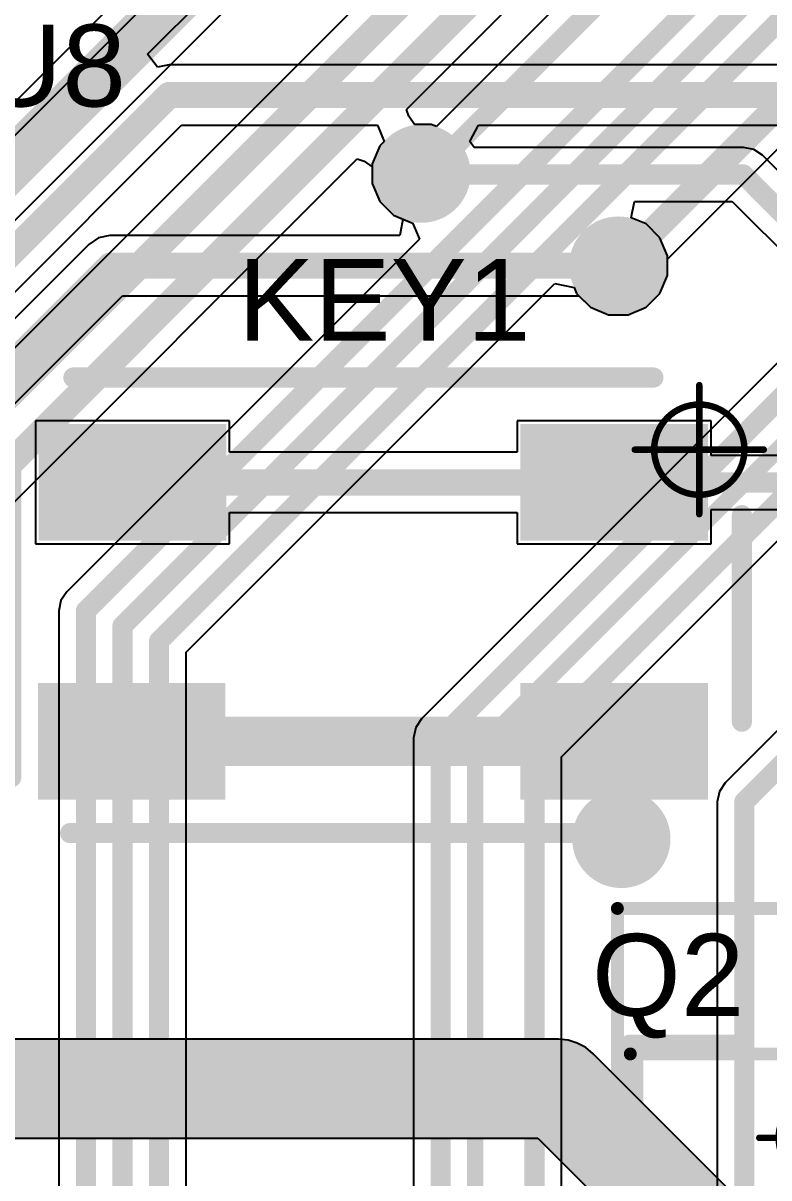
# Model space of a CAD drawing. Header units: inches. Extents: x -0.16 to 1.47, y -0.24 to 2.31.
# Drawn here: x 0.0794 to 0.307, y 1.4136 to 1.7659 of the extents above; entities that cross this region are included whole.
import ezdxf

# ---------------------------------------------------------------- set-up
doc = ezdxf.new("R2010")
doc.units = ezdxf.units.IN
doc.header["$MEASUREMENT"] = 0
for name, color, linetype in [('Bottom Layer', 5, 'Continuous'), ('Bottom Solder', 6, 'Continuous'), ('GND', 76, 'Continuous'), ('Mechanical 13', 56, 'Continuous'), ('Mechanical 15', 56, 'Continuous'), ('POWER', 16, 'Continuous'), ('Top Layer', 1, 'Continuous'), ('Top Overlay', 2, 'Continuous'), ('Top Paste', 8, 'Continuous'), ('Top Solder', 216, 'Continuous'), ('Via Holes', 16, 'Continuous')]:
    doc.layers.add(name, color=color, linetype=linetype)
doc.styles.add('Arial', font='', dxfattribs={"height": 0.2})
doc.styles.get('Arial').set_extended_font_data('Arial')

# ---------------------------------------------------------------- blocks, each defined once
blk = doc.blocks.new('SOT23_3L_14')
at = {"layer": 'Top Layer'}
for points in [[(0.00886, 0.02461), (-0.00886, 0.02461), (-0.00886, 0.06398), (0.00886, 0.06398)], [(-0.02854, -0.06469), (-0.04626, -0.06469), (-0.04626, -0.02531), (-0.02854, -0.02531)], [(0.04626, -0.06469), (0.02854, -0.06469), (0.02854, -0.02531), (0.04626, -0.02531)]]:
    blk.add_hatch(color=1, dxfattribs=at).paths.add_polyline_path(points)
at = {"layer": 'Top Paste'}
for points in [[(0.00886, 0.02461), (-0.00886, 0.02461), (-0.00886, 0.06398), (0.00886, 0.06398)], [(-0.02854, -0.06469), (-0.04626, -0.06469), (-0.04626, -0.02531), (-0.02854, -0.02531)], [(0.04626, -0.06469), (0.02854, -0.06469), (0.02854, -0.02531), (0.04626, -0.02531)]]:
    blk.add_hatch(color=8, dxfattribs=at).paths.add_polyline_path(points)
at = {"layer": 'Top Solder'}
for points in [[(0.01286, 0.02061), (-0.01286, 0.02061), (-0.01286, 0.06798), (0.01286, 0.06798)], [(-0.02454, -0.06869), (-0.05026, -0.06869), (-0.05026, -0.02131), (-0.02454, -0.02131)], [(0.05026, -0.06869), (0.02454, -0.06869), (0.02454, -0.02131), (0.05026, -0.02131)]]:
    blk.add_hatch(color=216, dxfattribs=at).paths.add_polyline_path(points)
at = {"layer": 'Mechanical 13'}
for points in [[(-0.05906, -0.02559, 0.00394, 0.00394, 0), (-0.05906, 0.02559, 0.00394, 0.00394, 0)], [(-0.05906, 0.02559, 0.00394, 0.00394, 0), (0.05906, 0.02559, 0.00394, 0.00394, 0)], [(0.05906, -0.02559, 0.00394, 0.00394, 0), (0.05906, 0.02559, 0.00394, 0.00394, 0)], [(-0.05906, -0.02559, 0.00394, 0.00394, 0), (0.05906, -0.02559, 0.00394, 0.00394, 0)]]:
    blk.add_lwpolyline(points, format="xyseb", dxfattribs=at)
for points in [[(-0.06004, 0.02559, 0.00197, 0.00197, 1), (-0.05807, 0.02559, 0.00197, 0.00197, 1)], [(-0.06004, 0.02559, 0.00197, 0.00197, 1), (-0.05807, 0.02559, 0.00197, 0.00197, 1)], [(0.05807, 0.02559, 0.00197, 0.00197, 1), (0.06004, 0.02559, 0.00197, 0.00197, 1)], [(0.05807, 0.02559, 0.00197, 0.00197, 1), (0.06004, 0.02559, 0.00197, 0.00197, 1)], [(-0.06004, -0.02559, 0.00197, 0.00197, 1), (-0.05807, -0.02559, 0.00197, 0.00197, 1)], [(-0.06004, -0.02559, 0.00197, 0.00197, 1), (-0.05807, -0.02559, 0.00197, 0.00197, 1)], [(0.05807, -0.02559, 0.00197, 0.00197, 1), (0.06004, -0.02559, 0.00197, 0.00197, 1)], [(0.05807, -0.02559, 0.00197, 0.00197, 1), (0.06004, -0.02559, 0.00197, 0.00197, 1)]]:
    blk.add_lwpolyline(points, format="xyseb", close=True, dxfattribs=at)
at = {"layer": 'Mechanical 15'}
for points in [[(-0.06299, -0.07, 0.00394, 0.00394, 0), (-0.06299, 0.07, 0.00394, 0.00394, 0)], [(-0.06299, 0.07, 0.00394, 0.00394, 0), (0.06299, 0.07, 0.00394, 0.00394, 0)], [(0.06299, -0.07, 0.00394, 0.00394, 0), (0.06299, 0.07, 0.00394, 0.00394, 0)], [(0, -0.01969, 0.00197, 0.00197, 0), (0, 0.01969, 0.00197, 0.00197, 0)], [(-0.01969, 0, 0.00197, 0.00197, 0), (0.01969, 0, 0.00197, 0.00197, 0)], [(-0.06299, -0.07, 0.00394, 0.00394, 0), (0.06299, -0.07, 0.00394, 0.00394, 0)]]:
    blk.add_lwpolyline(points, format="xyseb", dxfattribs=at)
for points in [[(-0.06398, 0.07, 0.00197, 0.00197, 1), (-0.06201, 0.07, 0.00197, 0.00197, 1)], [(-0.06398, 0.07, 0.00197, 0.00197, 1), (-0.06201, 0.07, 0.00197, 0.00197, 1)], [(0.06201, 0.07, 0.00197, 0.00197, 1), (0.06398, 0.07, 0.00197, 0.00197, 1)], [(0.06201, 0.07, 0.00197, 0.00197, 1), (0.06398, 0.07, 0.00197, 0.00197, 1)], [(-0.00049, 0.01969, 0.000984, 0.000984, 1), (0.00049, 0.01969, 0.000984, 0.000984, 1)], [(0.01378, 0, 0.00197, 0.00197, 1), (-0.01378, 0, 0.00197, 0.00197, 1)], [(-0.02018, 0, 0.000984, 0.000984, 1), (-0.01919, 0, 0.000984, 0.000984, 1)], [(-0.01427, 0, 0.000984, 0.000984, 1), (-0.01329, 0, 0.000984, 0.000984, 1)], [(0.01329, 0, 0.000984, 0.000984, 1), (0.01427, 0, 0.000984, 0.000984, 1)], [(0.01919, 0, 0.000984, 0.000984, 1), (0.02018, 0, 0.000984, 0.000984, 1)], [(-0.00049, -0.01969, 0.000984, 0.000984, 1), (0.00049, -0.01969, 0.000984, 0.000984, 1)], [(-0.06398, -0.07, 0.00197, 0.00197, 1), (-0.06201, -0.07, 0.00197, 0.00197, 1)], [(-0.06398, -0.07, 0.00197, 0.00197, 1), (-0.06201, -0.07, 0.00197, 0.00197, 1)], [(0.06201, -0.07, 0.00197, 0.00197, 1), (0.06398, -0.07, 0.00197, 0.00197, 1)], [(0.06201, -0.07, 0.00197, 0.00197, 1), (0.06398, -0.07, 0.00197, 0.00197, 1)]]:
    blk.add_lwpolyline(points, format="xyseb", close=True, dxfattribs=at)
at = {"layer": 'Top Overlay'}
for points in [[(-0.05906, 0.02756, 0.00787, 0.00787, 0), (-0.02756, 0.02756, 0.00787, 0.00787, 0)], [(-0.05906, -0.01181, 0.00787, 0.00787, 0), (-0.05906, 0.02756, 0.00787, 0.00787, 0)], [(0.02756, 0.02756, 0.00787, 0.00787, 0), (0.05906, 0.02756, 0.00787, 0.00787, 0)], [(0.05906, -0.01181, 0.00787, 0.00787, 0), (0.05906, 0.02756, 0.00787, 0.00787, 0)]]:
    blk.add_lwpolyline(points, format="xyseb", dxfattribs=at)
for points in [[(-0.06102, 0.02756, 0.00394, 0.00394, 1), (-0.05709, 0.02756, 0.00394, 0.00394, 1)], [(-0.06102, 0.02756, 0.00394, 0.00394, 1), (-0.05709, 0.02756, 0.00394, 0.00394, 1)], [(-0.02953, 0.02756, 0.00394, 0.00394, 1), (-0.02559, 0.02756, 0.00394, 0.00394, 1)], [(0.02559, 0.02756, 0.00394, 0.00394, 1), (0.02953, 0.02756, 0.00394, 0.00394, 1)], [(0.05709, 0.02756, 0.00394, 0.00394, 1), (0.06102, 0.02756, 0.00394, 0.00394, 1)], [(0.05709, 0.02756, 0.00394, 0.00394, 1), (0.06102, 0.02756, 0.00394, 0.00394, 1)], [(-0.06102, -0.01181, 0.00394, 0.00394, 1), (-0.05709, -0.01181, 0.00394, 0.00394, 1)], [(0.05709, -0.01181, 0.00394, 0.00394, 1), (0.06102, -0.01181, 0.00394, 0.00394, 1)], [(-0.05807, -0.06, 0.00984, 0.00984, 1), (-0.06791, -0.06, 0.00984, 0.00984, 1)], [(-0.07037, -0.06, 0.00492, 0.00492, 1), (-0.06545, -0.06, 0.00492, 0.00492, 1)], [(-0.06053, -0.06, 0.00492, 0.00492, 1), (-0.05561, -0.06, 0.00492, 0.00492, 1)]]:
    blk.add_lwpolyline(points, format="xyseb", close=True, dxfattribs=at)
blk = doc.blocks.new('TSW_SMD_6_6_5_32')
at = {"layer": 'Top Layer'}
for points in [[(0.00139, 0.10278), (0.05061, 0.10278), (0.05061, 0.07522), (0.00139, 0.07522)], [(0.14862, 0.10278), (0.19783, 0.10278), (0.19783, 0.07522), (0.14862, 0.07522)], [(0.00139, 0.02378), (0.05061, 0.02378), (0.05061, -0.00378), (0.00139, -0.00378)], [(0.14839, 0.02378), (0.19761, 0.02378), (0.19761, -0.00378), (0.14839, -0.00378)]]:
    blk.add_hatch(color=1, dxfattribs=at).paths.add_polyline_path(points)
at = {"layer": 'Top Paste'}
for points in [[(0.00139, 0.10278), (0.05061, 0.10278), (0.05061, 0.07522), (0.00139, 0.07522)], [(0.14862, 0.10278), (0.19783, 0.10278), (0.19783, 0.07522), (0.14862, 0.07522)], [(0.00139, 0.02378), (0.05061, 0.02378), (0.05061, -0.00378), (0.00139, -0.00378)], [(0.14839, 0.02378), (0.19761, 0.02378), (0.19761, -0.00378), (0.14839, -0.00378)]]:
    blk.add_hatch(color=8, dxfattribs=at).paths.add_polyline_path(points)
at = {"layer": 'Top Solder'}
for points in [[(-0.00261, 0.10678), (0.05461, 0.10678), (0.05461, 0.07122), (-0.00261, 0.07122)], [(0.14462, 0.10678), (0.20183, 0.10678), (0.20183, 0.07122), (0.14462, 0.07122)], [(-0.00261, 0.02778), (0.05461, 0.02778), (0.05461, -0.00778), (-0.00261, -0.00778)], [(0.14439, 0.02778), (0.20161, 0.02778), (0.20161, -0.00778), (0.14439, -0.00778)]]:
    blk.add_hatch(color=216, dxfattribs=at).paths.add_polyline_path(points)
at = {"layer": 'Mechanical 15'}
for points in [[(0, 0.01969, 0.00197, 0.00197, 0), (0, -0.01969, 0.00197, 0.00197, 0)], [(0.01969, 0, 0.00197, 0.00197, 0), (-0.01969, 0, 0.00197, 0.00197, 0)]]:
    blk.add_lwpolyline(points, format="xyseb", dxfattribs=at)
for points in [[(-0.00049, 0.01969, 0.000984, 0.000984, 1), (0.00049, 0.01969, 0.000984, 0.000984, 1)], [(0.01378, 0, 0.00197, 0.00197, 1), (-0.01378, 0, 0.00197, 0.00197, 1)], [(-0.02018, 0, 0.000984, 0.000984, 1), (-0.01919, 0, 0.000984, 0.000984, 1)], [(-0.01427, 0, 0.000984, 0.000984, 1), (-0.01329, 0, 0.000984, 0.000984, 1)], [(0.01329, 0, 0.000984, 0.000984, 1), (0.01427, 0, 0.000984, 0.000984, 1)], [(0.01919, 0, 0.000984, 0.000984, 1), (0.02018, 0, 0.000984, 0.000984, 1)], [(-0.00049, -0.01969, 0.000984, 0.000984, 1), (0.00049, -0.01969, 0.000984, 0.000984, 1)]]:
    blk.add_lwpolyline(points, format="xyseb", close=True, dxfattribs=at)
at = {"layer": 'Top Overlay'}
for points in [[(0.192, 0.117, 0.00616, 0.00616, 0), (0.012, 0.117, 0.00616, 0.00616, 0)], [(0.21, 0.1, 0.00616, 0.00616, 0), (0.21, 0, 0.00616, 0.00616, 0)], [(-0.013, 0.083, 0.00616, 0.00616, 0), (-0.013, 0.02, 0.00616, 0.00616, 0)], [(0.025, -0.022, 0.00616, 0.00616, 0), (0.014, -0.022, 0.00616, 0.00616, 0)], [(0.191, -0.022, 0.00616, 0.00616, 0), (0.025, -0.022, 0.00616, 0.00616, 0)]]:
    blk.add_lwpolyline(points, format="xyseb", dxfattribs=at)
for points in [[(0.01046, 0.117, 0.00308, 0.00308, 1), (0.01354, 0.117, 0.00308, 0.00308, 1)], [(0.19046, 0.117, 0.00308, 0.00308, 1), (0.19354, 0.117, 0.00308, 0.00308, 1)], [(0.20846, 0.1, 0.00308, 0.00308, 1), (0.21154, 0.1, 0.00308, 0.00308, 1)], [(-0.01454, 0.083, 0.00308, 0.00308, 1), (-0.01146, 0.083, 0.00308, 0.00308, 1)], [(-0.01454, 0.02, 0.00308, 0.00308, 1), (-0.01146, 0.02, 0.00308, 0.00308, 1)], [(0.20846, 0, 0.00308, 0.00308, 1), (0.21154, 0, 0.00308, 0.00308, 1)], [(0.01246, -0.022, 0.00308, 0.00308, 1), (0.01554, -0.022, 0.00308, 0.00308, 1)], [(0.02346, -0.022, 0.00308, 0.00308, 1), (0.02654, -0.022, 0.00308, 0.00308, 1)], [(0.02346, -0.022, 0.00308, 0.00308, 1), (0.02654, -0.022, 0.00308, 0.00308, 1)], [(0.18946, -0.022, 0.00308, 0.00308, 1), (0.19254, -0.022, 0.00308, 0.00308, 1)]]:
    blk.add_lwpolyline(points, format="xyseb", close=True, dxfattribs=at)

msp = doc.modelspace()

# ---------------------------------------------------------------- hatches: boundary and pattern name
at = {"layer": 'Bottom Layer'}
h = msp.add_hatch(color=5, dxfattribs=at)
edge = h.paths.add_edge_path()
edge.add_arc((0.201, 1.72), 0.01, 0, 360)
h = msp.add_hatch(color=5, dxfattribs=at)
edge = h.paths.add_edge_path()
edge.add_arc((0.26107, 1.69193), 0.01, 0, 360)
h = msp.add_hatch(color=5, dxfattribs=at)
edge = h.paths.add_edge_path()
edge.add_arc((0.262, 1.517), 0.01, 0, 360)
at = {"layer": 'Bottom Solder'}
h = msp.add_hatch(color=6, dxfattribs=at)
edge = h.paths.add_edge_path()
edge.add_arc((0.201, 1.72), 0.014, 0, 360)
h = msp.add_hatch(color=6, dxfattribs=at)
edge = h.paths.add_edge_path()
edge.add_arc((0.26107, 1.69193), 0.014, 0, 360)
h = msp.add_hatch(color=6, dxfattribs=at)
edge = h.paths.add_edge_path()
edge.add_arc((0.262, 1.517), 0.014, 0, 360)
at = {"layer": 'GND'}
h = msp.add_hatch(color=76, dxfattribs=at)
edge = h.paths.add_edge_path()
edge.add_arc((0.201, 1.72), 0.015, 0, 360)
h = msp.add_hatch(color=76, dxfattribs=at)
edge = h.paths.add_edge_path()
edge.add_arc((0.26107, 1.69193), 0.015, 0, 360)
at = {"layer": 'POWER'}
h = msp.add_hatch(color=16, dxfattribs=at)
edge = h.paths.add_edge_path()
edge.add_arc((0.201, 1.72), 0.015, 0, 360)
h = msp.add_hatch(color=16, dxfattribs=at)
edge = h.paths.add_edge_path()
edge.add_arc((0.26107, 1.69193), 0.015, 0, 360)
h = msp.add_hatch(color=16, dxfattribs=at)
edge = h.paths.add_edge_path()
edge.add_arc((0.262, 1.517), 0.015, 0, 360)
at = {"layer": 'Top Layer'}
h = msp.add_hatch(color=1, dxfattribs=at)
edge = h.paths.add_edge_path()
edge.add_arc((0.201, 1.72), 0.01, 0, 360)
h = msp.add_hatch(color=1, dxfattribs=at)
edge = h.paths.add_edge_path()
edge.add_arc((0.26107, 1.69193), 0.01, 0, 360)
h = msp.add_hatch(color=1, dxfattribs=at)
edge = h.paths.add_edge_path()
edge.add_arc((0.262, 1.517), 0.01, 0, 360)
at = {"layer": 'Top Solder'}
h = msp.add_hatch(color=216, dxfattribs=at)
edge = h.paths.add_edge_path()
edge.add_arc((0.201, 1.72), 0.014, 0, 360)
h = msp.add_hatch(color=216, dxfattribs=at)
edge = h.paths.add_edge_path()
edge.add_arc((0.26107, 1.69193), 0.014, 0, 360)
h = msp.add_hatch(color=216, dxfattribs=at)
edge = h.paths.add_edge_path()
edge.add_arc((0.262, 1.517), 0.014, 0, 360)
at = {"layer": 'Via Holes'}
h = msp.add_hatch(color=7, dxfattribs=at)
edge = h.paths.add_edge_path()
edge.add_arc((0.201, 1.72), 0.005, 0, 360)
h = msp.add_hatch(color=7, dxfattribs=at)
edge = h.paths.add_edge_path()
edge.add_arc((0.26107, 1.69193), 0.005, 0, 360)
h = msp.add_hatch(color=7, dxfattribs=at)
edge = h.paths.add_edge_path()
edge.add_arc((0.262, 1.517), 0.005, 0, 360)

# ---------------------------------------------------------------- linework, layer by layer
at = {"layer": 'Bottom Layer'}
for p, q in [((0.40071, 2.05549), (-0.0957, 1.55908)), ((-0.08003, 1.54879), (0.411, 2.03982)), ((0.417, 2.00698), (-0.07541, 1.51456)), ((0.19647, 1.73962), (0.43767, 1.98082)), ((0.42196, 1.95075), (0.20556, 1.73435)), ((0.27607, 1.69395), (0.41894, 1.83682)), ((0.19717, 1.73751), (0.19647, 1.73962)), ((0.19892, 1.735), (0.19717, 1.73751)), ((0.20398, 1.735), (0.19892, 1.735)), ((0.20556, 1.73435), (0.20398, 1.735)), ((-0.05403, 1.48912), (0.18138, 1.72453)), ((0.18138, 1.72453), (0.18349, 1.72383)), ((0.18349, 1.72383), (0.186, 1.72208)), ((0.186, 1.72208), (0.186, 1.71702)), ((0.186, 1.71702), (0.18828, 1.7115)), ((0.18828, 1.7115), (0.1925, 1.70728)), ((0.35991, 1.71253), (0.20102, 1.55363)), ((0.1925, 1.70728), (0.19802, 1.705)), ((0.19802, 1.705), (0.19828, 1.705)), ((0.19828, 1.705), (0.20035, 1.7)), ((0.20035, 1.7), (0.09277, 1.59242)), ((0.27607, 1.68895), (0.27607, 1.69395)), ((0.27378, 1.68344), (0.27607, 1.68895)), ((0.12916, 1.57394), (0.24168, 1.68647)), ((0.24168, 1.68647), (0.24758, 1.68529)), ((0.24758, 1.68529), (0.24835, 1.68344)), ((0.24835, 1.68344), (0.25257, 1.67922)), ((0.26956, 1.67922), (0.27378, 1.68344)), ((0.25257, 1.67922), (0.25808, 1.67693)), ((0.26405, 1.67693), (0.26956, 1.67922)), ((0.25808, 1.67693), (0.26405, 1.67693)), ((0.24374, 1.54209), (0.32419, 1.62254)), ((0.09099, 1.58975), (0.09036, 1.5866)), ((0.09277, 1.59242), (0.09099, 1.58975)), ((0.09036, 1.5866), (0.09036, 1.5866)), ((0.09036, 1.5866), (0.09036, 1.32649)), ((0.34157, 1.582), (0.2937, 1.53414)), ((0.12916, 1.35076), (0.12916, 1.57394)), ((0.19924, 1.55096), (0.19861, 1.54781)), ((0.20102, 1.55363), (0.19924, 1.55096)), ((0.19861, 1.54781), (0.19861, 1.54781)), ((0.19861, 1.54781), (0.19861, 1.37601)), ((0.24374, 1.19551), (0.24374, 1.54209)), ((0.2937, 1.53414), (0.29192, 1.53147)), ((0.29192, 1.53147), (0.29129, 1.52831)), ((0.29129, 1.52831), (0.29129, 1.52831)), ((0.29129, 1.52831), (0.29129, 1.18829))]:
    msp.add_line(p, q, dxfattribs=at)
for points in [[(-0.08921, 1.55259, 0.008, 0.008, 0), (0.40719, 2.049, 0.008, 0.008, 0)], [(-0.07621, 1.50079, 0.008, 0.008, 0), (0.432, 2.009, 0.008, 0.008, 0)], [(-0.06321, 1.49292, 0.008, 0.008, 0), (0.43387, 1.99, 0.008, 0.008, 0)], [(0.20287, 1.72, 0.00616, 0.00616, 0), (0.42779, 1.94492, 0.00616, 0.00616, 0)], [(0.0986, 1.5866, 0.00616, 0.00616, 0), (0.42078, 1.90878, 0.00616, 0.00616, 0)], [(0.10976, 1.58198, 0.00616, 0.00616, 0), (0.42072, 1.89294, 0.00616, 0.00616, 0)], [(0.12092, 1.57735, 0.00616, 0.00616, 0), (0.41958, 1.87601, 0.00616, 0.00616, 0)], [(0.26107, 1.69193, 0.008, 0.008, 0), (0.41514, 1.846, 0.008, 0.008, 0)], [(0.201, 1.72, 0.00616, 0.00616, 0), (0.20287, 1.72, 0.00616, 0.00616, 0)], [(0.20685, 1.54781, 0.00616, 0.00616, 0), (0.36574, 1.7067, 0.00616, 0.00616, 0)], [(0.21743, 1.54343, 0.005, 0.005, 0), (0.352, 1.678, 0.005, 0.005, 0)], [(0.23551, 1.54551, 0.00616, 0.00616, 0), (0.32078, 1.63078, 0.00616, 0.00616, 0)], [(0.29953, 1.52831, 0.00616, 0.00616, 0), (0.363, 1.59178, 0.00616, 0.00616, 0)], [(0.0986, 1.29221, 0.00616, 0.00616, 0), (0.0986, 1.5866, 0.00616, 0.00616, 0)], [(0.10976, 1.34272, 0.00616, 0.00616, 0), (0.10976, 1.58198, 0.00616, 0.00616, 0)], [(0.12092, 1.34735, 0.00616, 0.00616, 0), (0.12092, 1.57735, 0.00616, 0.00616, 0)], [(0.20685, 1.3726, 0.00616, 0.00616, 0), (0.20685, 1.54781, 0.00616, 0.00616, 0)], [(0.23551, 1.19551, 0.00616, 0.00616, 0), (0.23551, 1.54551, 0.00616, 0.00616, 0)], [(0.21743, 1.27178, 0.005, 0.005, 0), (0.21743, 1.54343, 0.005, 0.005, 0)], [(0.29953, 1.18488, 0.00616, 0.00616, 0), (0.29953, 1.52831, 0.00616, 0.00616, 0)]]:
    msp.add_lwpolyline(points, format="xyseb", dxfattribs=at)
for points in [[(0.19946, 1.72, 0.00308, 0.00308, 1), (0.20254, 1.72, 0.00308, 0.00308, 1)], [(0.20133, 1.72, 0.00308, 0.00308, 1), (0.20441, 1.72, 0.00308, 0.00308, 1)], [(0.20133, 1.72, 0.00308, 0.00308, 1), (0.20441, 1.72, 0.00308, 0.00308, 1)], [(0.25907, 1.69193, 0.004, 0.004, 1), (0.26307, 1.69193, 0.004, 0.004, 1)], [(0.09706, 1.5866, 0.00308, 0.00308, 1), (0.10014, 1.5866, 0.00308, 0.00308, 1)], [(0.09706, 1.5866, 0.00308, 0.00308, 1), (0.10014, 1.5866, 0.00308, 0.00308, 1)], [(0.10822, 1.58198, 0.00308, 0.00308, 1), (0.1113, 1.58198, 0.00308, 0.00308, 1)], [(0.10822, 1.58198, 0.00308, 0.00308, 1), (0.1113, 1.58198, 0.00308, 0.00308, 1)], [(0.11938, 1.57735, 0.00308, 0.00308, 1), (0.12246, 1.57735, 0.00308, 0.00308, 1)], [(0.11938, 1.57735, 0.00308, 0.00308, 1), (0.12246, 1.57735, 0.00308, 0.00308, 1)], [(0.20531, 1.54781, 0.00308, 0.00308, 1), (0.20839, 1.54781, 0.00308, 0.00308, 1)], [(0.20531, 1.54781, 0.00308, 0.00308, 1), (0.20839, 1.54781, 0.00308, 0.00308, 1)], [(0.23397, 1.54551, 0.00308, 0.00308, 1), (0.23705, 1.54551, 0.00308, 0.00308, 1)], [(0.23397, 1.54551, 0.00308, 0.00308, 1), (0.23705, 1.54551, 0.00308, 0.00308, 1)], [(0.21618, 1.54343, 0.0025, 0.0025, 1), (0.21868, 1.54343, 0.0025, 0.0025, 1)], [(0.21618, 1.54343, 0.0025, 0.0025, 1), (0.21868, 1.54343, 0.0025, 0.0025, 1)], [(0.29799, 1.52831, 0.00308, 0.00308, 1), (0.30107, 1.52831, 0.00308, 0.00308, 1)], [(0.29799, 1.52831, 0.00308, 0.00308, 1), (0.30107, 1.52831, 0.00308, 0.00308, 1)]]:
    msp.add_lwpolyline(points, format="xyseb", close=True, dxfattribs=at)
at = {"layer": 'POWER'}
for p, q in [((0.24279, 1.45585), (-0.11721, 1.45585)), ((0.24573, 1.45556), (0.24279, 1.45585)), ((0.24856, 1.4547), (0.24573, 1.45556)), ((0.25116, 1.45331), (0.24856, 1.4547)), ((0.25345, 1.45144), (0.25116, 1.45331)), ((0.35945, 1.34544), (0.25345, 1.45144)), ((-0.11721, 1.42571), (0.23655, 1.42571)), ((0.23655, 1.42571), (0.33372, 1.32854))]:
    msp.add_line(p, q, dxfattribs=at)
for points in [[(-0.13321, 1.44078, 0.03, 0.03, 0), (0.24279, 1.44078, 0.03, 0.03, 0)], [(0.24279, 1.44078, 0.03, 0.03, 0), (0.34879, 1.33478, 0.03, 0.03, 0)]]:
    msp.add_lwpolyline(points, format="xyseb", dxfattribs=at)
msp.add_lwpolyline([(0.23529, 1.44078, 0.015, 0.015, 1), (0.25029, 1.44078, 0.015, 0.015, 1)], format="xyseb", close=True, dxfattribs=at)
msp.add_lwpolyline([(0.23529, 1.44078, 0.015, 0.015, 1), (0.25029, 1.44078, 0.015, 0.015, 1)], format="xyseb", close=True, dxfattribs=at)
at = {"layer": 'Top Layer'}
for p, q in [((0.30351, 1.96849), (0.05362, 1.7186)), ((0.11741, 1.75644), (0.3138, 1.95282)), ((0.12049, 1.75248), (0.11741, 1.75644)), ((0.124, 1.75318), (0.12049, 1.75248)), ((0.34696, 1.75318), (0.124, 1.75318)), ((0.06249, 1.66951), (0.1278, 1.73482)), ((0.1278, 1.73482), (0.18754, 1.73482)), ((0.18754, 1.73482), (0.18961, 1.72982)), ((0.21578, 1.72982), (0.2184, 1.73482)), ((0.2184, 1.73482), (0.34515, 1.73482)), ((0.18828, 1.7285), (0.186, 1.72298)), ((0.18961, 1.72982), (0.18828, 1.7285)), ((0.21705, 1.728), (0.21578, 1.72982)), ((0.29924, 1.728), (0.21705, 1.728)), ((0.30239, 1.72737), (0.29924, 1.728)), ((0.29924, 1.728), (0.29924, 1.728)), ((0.30507, 1.72559), (0.30239, 1.72737)), ((0.37568, 1.65497), (0.30507, 1.72559)), ((0.186, 1.72298), (0.186, 1.71702)), ((0.186, 1.71702), (0.18828, 1.7115)), ((0.18828, 1.7115), (0.1925, 1.70728)), ((0.26504, 1.70652), (0.26604, 1.71152)), ((0.26604, 1.71152), (0.29583, 1.71152)), ((0.29583, 1.71152), (0.36644, 1.64091)), ((0.1925, 1.70728), (0.19534, 1.70611)), ((0.19534, 1.70611), (0.19435, 1.70111)), ((0.26956, 1.70465), (0.26504, 1.70652)), ((0.27378, 1.70043), (0.26956, 1.70465)), ((0.10242, 1.70041), (0.09944, 1.69842)), ((0.10593, 1.70111), (0.10242, 1.70041)), ((0.19435, 1.70111), (0.10593, 1.70111)), ((0.27607, 1.69492), (0.27378, 1.70043)), ((0.09944, 1.69842), (0.0472, 1.64618)), ((0.27607, 1.68895), (0.27607, 1.69492)), ((0.27378, 1.68344), (0.27607, 1.68895)), ((0.05749, 1.63051), (0.10973, 1.68276)), ((0.10973, 1.68276), (0.24903, 1.68276)), ((0.24903, 1.68276), (0.25257, 1.67922)), ((0.26956, 1.67922), (0.27378, 1.68344)), ((0.25257, 1.67922), (0.25808, 1.67693)), ((0.26405, 1.67693), (0.26956, 1.67922)), ((0.25808, 1.67693), (0.26405, 1.67693)), ((0.1424, 1.64456), (0.08318, 1.64456)), ((0.08318, 1.64456), (0.08318, 1.607)), ((0.1424, 1.63496), (0.1424, 1.64456)), ((0.2894, 1.64456), (0.23018, 1.64456)), ((0.23018, 1.64456), (0.23018, 1.63496)), ((0.2894, 1.63402), (0.2894, 1.64456)), ((0.23018, 1.63496), (0.1424, 1.63496)), ((0.36915, 1.63402), (0.2894, 1.63402)), ((0.2894, 1.607), (0.2894, 1.61754)), ((0.2894, 1.61754), (0.32926, 1.61754)), ((0.1424, 1.607), (0.1424, 1.6166)), ((0.1424, 1.6166), (0.23018, 1.6166)), ((0.23018, 1.6166), (0.23018, 1.607)), ((0.08318, 1.607), (0.1424, 1.607)), ((0.23018, 1.607), (0.2894, 1.607))]:
    msp.add_line(p, q, dxfattribs=at)
for points in [[(0.0496, 1.7016, 0.008, 0.008, 0), (0.31, 1.962, 0.008, 0.008, 0)], [(0.056, 1.676, 0.008, 0.008, 0), (0.124, 1.744, 0.008, 0.008, 0)], [(0.124, 1.744, 0.008, 0.008, 0), (0.357, 1.744, 0.008, 0.008, 0)], [(0.201, 1.72, 0.00616, 0.00616, 0), (0.20124, 1.71976, 0.00616, 0.00616, 0)], [(0.20124, 1.71976, 0.00616, 0.00616, 0), (0.29924, 1.71976, 0.00616, 0.00616, 0)], [(0.29924, 1.71976, 0.00616, 0.00616, 0), (0.37227, 1.64673, 0.00616, 0.00616, 0)], [(0.051, 1.637, 0.008, 0.008, 0), (0.10593, 1.69193, 0.008, 0.008, 0)], [(0.10593, 1.69193, 0.008, 0.008, 0), (0.26107, 1.69193, 0.008, 0.008, 0)], [(0.11279, 1.62578, 0.008, 0.008, 0), (0.25979, 1.62578, 0.008, 0.008, 0)], [(0.25979, 1.62578, 0.00616, 0.00616, 0), (0.38512, 1.62578, 0.00616, 0.00616, 0)], [(0.11256, 1.54678, 0.015, 0.015, 0), (0.25979, 1.54678, 0.015, 0.015, 0)], [(0.25979, 1.54678, 0.015, 0.015, 0), (0.262, 1.54457, 0.015, 0.015, 0)], [(0.262, 1.517, 0.015, 0.015, 0), (0.262, 1.54457, 0.015, 0.015, 0)]]:
    msp.add_lwpolyline(points, format="xyseb", dxfattribs=at)
for points in [[(0.122, 1.744, 0.004, 0.004, 1), (0.126, 1.744, 0.004, 0.004, 1)], [(0.122, 1.744, 0.004, 0.004, 1), (0.126, 1.744, 0.004, 0.004, 1)], [(0.19946, 1.72, 0.00308, 0.00308, 1), (0.20254, 1.72, 0.00308, 0.00308, 1)], [(0.1997, 1.71976, 0.00308, 0.00308, 1), (0.20278, 1.71976, 0.00308, 0.00308, 1)], [(0.1997, 1.71976, 0.00308, 0.00308, 1), (0.20278, 1.71976, 0.00308, 0.00308, 1)], [(0.2977, 1.71976, 0.00308, 0.00308, 1), (0.30078, 1.71976, 0.00308, 0.00308, 1)], [(0.2977, 1.71976, 0.00308, 0.00308, 1), (0.30078, 1.71976, 0.00308, 0.00308, 1)], [(0.10393, 1.69193, 0.004, 0.004, 1), (0.10793, 1.69193, 0.004, 0.004, 1)], [(0.10393, 1.69193, 0.004, 0.004, 1), (0.10793, 1.69193, 0.004, 0.004, 1)], [(0.25907, 1.69193, 0.004, 0.004, 1), (0.26307, 1.69193, 0.004, 0.004, 1)], [(0.11079, 1.62578, 0.004, 0.004, 1), (0.11479, 1.62578, 0.004, 0.004, 1)], [(0.25779, 1.62578, 0.004, 0.004, 1), (0.26179, 1.62578, 0.004, 0.004, 1)], [(0.25825, 1.62578, 0.00308, 0.00308, 1), (0.26133, 1.62578, 0.00308, 0.00308, 1)], [(0.10881, 1.54678, 0.0075, 0.0075, 1), (0.11631, 1.54678, 0.0075, 0.0075, 1)], [(0.25604, 1.54678, 0.0075, 0.0075, 1), (0.26354, 1.54678, 0.0075, 0.0075, 1)], [(0.25604, 1.54678, 0.0075, 0.0075, 1), (0.26354, 1.54678, 0.0075, 0.0075, 1)], [(0.25825, 1.54457, 0.0075, 0.0075, 1), (0.26575, 1.54457, 0.0075, 0.0075, 1)], [(0.25825, 1.54457, 0.0075, 0.0075, 1), (0.26575, 1.54457, 0.0075, 0.0075, 1)], [(0.25825, 1.517, 0.0075, 0.0075, 1), (0.26575, 1.517, 0.0075, 0.0075, 1)]]:
    msp.add_lwpolyline(points, format="xyseb", close=True, dxfattribs=at)

# ---------------------------------------------------------------- block references
at = {"rotation": 180}
msp.add_blockref('TSW_SMD_6_6_5_32', (0.28579, 1.63578), dxfattribs=at)
msp.add_blockref('SOT23_3L_14', (0.32379, 1.42578))

# ---------------------------------------------------------------- texts
at = {"layer": 'Top Overlay', "style": 'Arial'}
for s, p in [('U8', (0.06617, 1.7405)), ('KEY1', (0.145, 1.669)), ('Q2', (0.253, 1.463))]:
    msp.add_text(s, height=0.025, dxfattribs=at).set_placement(p)

doc.saveas('drawing.dxf')
